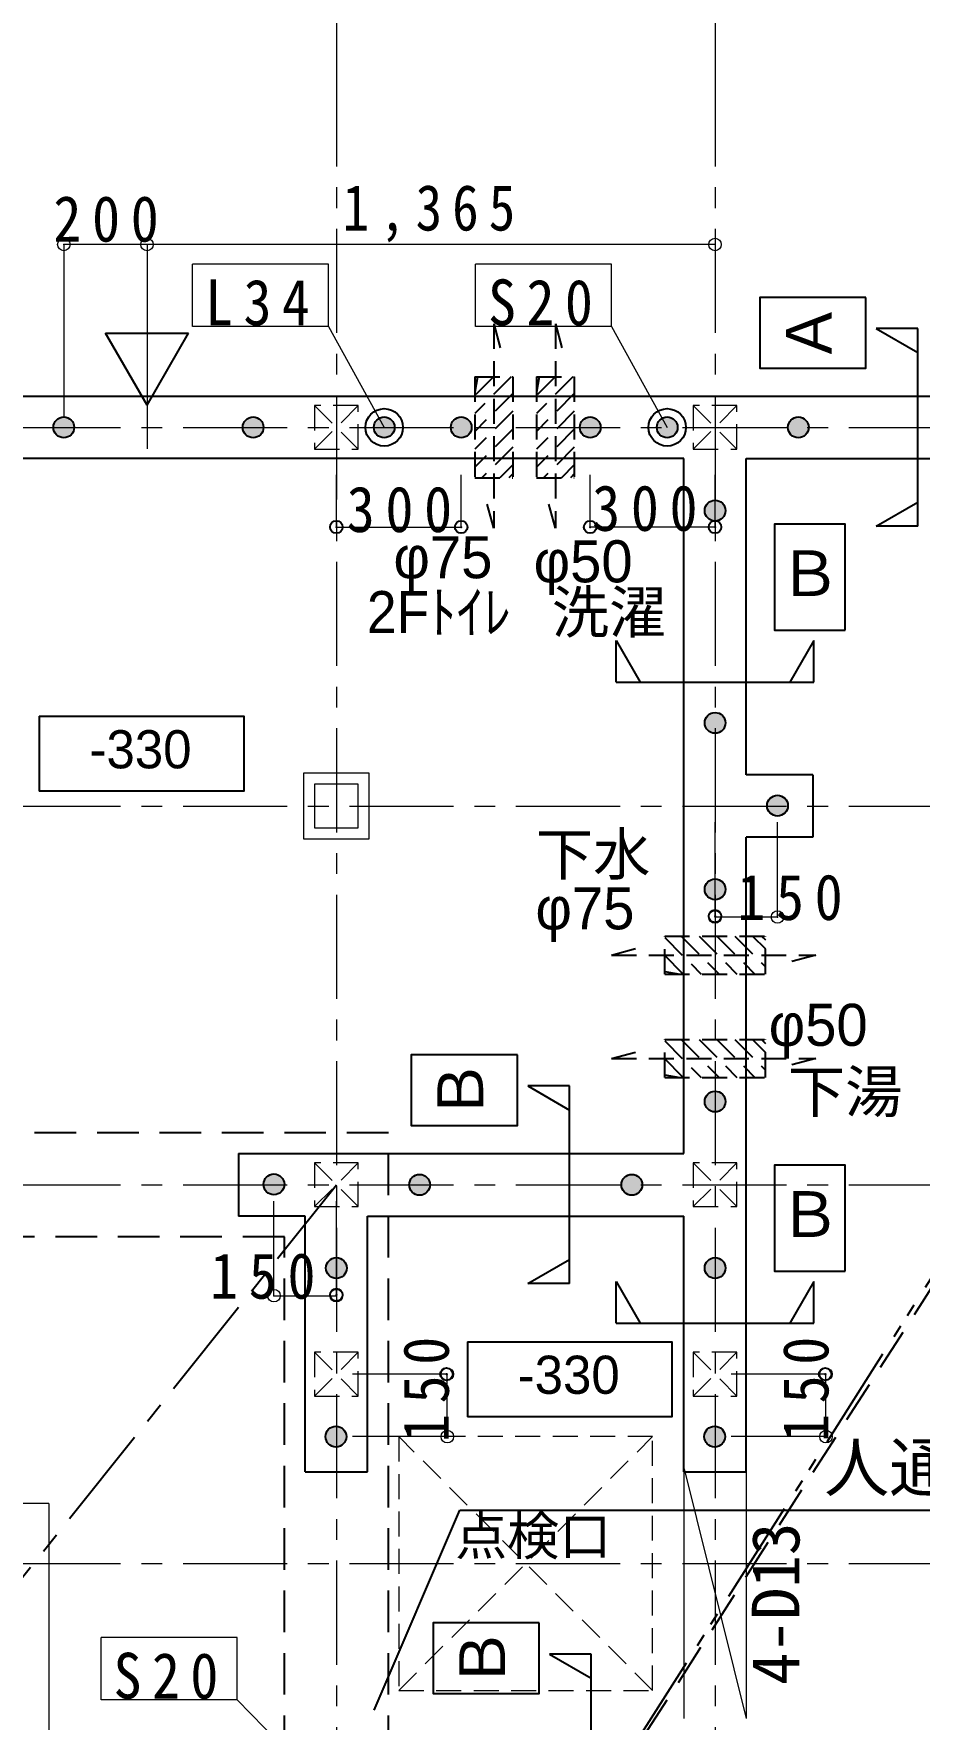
# Model space of a CAD drawing. Units: millimetres at full size. Extents: x 2062 to 26180, y 9042 to 25978.
# Drawn here: x 10239 to 12367, y 19808 to 23858 of the extents above; entities that cross this region are included whole.
import ezdxf
from ezdxf.enums import TextEntityAlignment as Align

# ---------------------------------------------------------------- set-up
doc = ezdxf.new("R2010")
doc.units = ezdxf.units.MM
doc.header["$LTSCALE"] = 50
doc.header["$PDMODE"] = 32
doc.header["$PDSIZE"] = 30
for name, pattern in [('CHAIN1', [8, 5, -1, 1, -1]), ('DASHED1', [1.8, 1.2, -0.6]), ('DASHED2', [3, 2, -1]), ('DOUBLE_CHAIN1', [8.8, 5, -1, 0.6, -0.6, 0.6, -1])]:
    doc.linetypes.add(name, pattern=pattern)
for name, color, linetype, lineweight in [('8-0_意匠図より', 7, 'Continuous', 9), ('8-1_補助線', 4, 'Continuous', 9), ('8-2_柱金物記号', 1, 'Continuous', 18), ('8-3_上階柱・角ほぞ', 3, 'Continuous', 25), ('8-4_梁・大引・母屋', 6, 'Continuous', 25), ('8-6_耐力壁記号', 7, 'Continuous', 18), ('8-9_通り芯', 4, 'Continuous', 9), ('8-B_根太・垂木・火打', 7, 'Continuous', 25), ('8-C_文字', 3, 'Continuous', 25), ('8-D_下階柱・束', 7, 'Continuous', 9), ('8-F_記号・ﾊｯﾁ', 1, 'Continuous', 25), ('F-8', 7, 'Continuous', 25)]:
    doc.layers.add(name, color=color, linetype=linetype, lineweight=lineweight)
doc.styles.add('HGｺﾞｼｯｸM', font='')
doc.styles.add('ＭＳ ゴシック', font='')
doc.styles.get('HGｺﾞｼｯｸM').set_extended_font_data('HGｺﾞｼｯｸM')
doc.styles.get('ＭＳ ゴシック').set_extended_font_data('MS Gothic')

# ---------------------------------------------------------------- blocks, each defined once
blk = doc.blocks.new('120501')
at = {"layer": '8-0_意匠図より', "color": 2, "linetype": 'DASHED1', "lineweight": 25}
for p, q in [((-0.89, 251.68), (21.64, 167.58)), ((-0.89, 251.68), (-0.89, -239.3)), ((-46.46, 123.96), (-46.46, -118.29)), ((-46.46, 123.96), (44.67, 123.96)), ((-40.18, 123.96), (-46.46, 87.69)), ((41.29, 123.96), (-46.46, 36.21)), ((-1.66, 123.96), (-46.46, 79.17)), ((44.67, 123.96), (44.67, -118.29)), ((44.67, 84.38), (-46.46, -6.75)), ((44.67, 41.42), (-46.46, -49.7)), ((44.67, -1.54), (-46.46, -92.66)), ((44.67, -44.49), (-29.13, -118.29)), ((-46.46, -118.29), (44.67, -118.29)), ((44.67, -87.45), (13.83, -118.29)), ((44.67, -108.93), (35.31, -118.29)), ((-0.89, -239.3), (-19.63, -169.38))]:
    blk.add_line(p, q, dxfattribs=at)

msp = doc.modelspace()

# ---------------------------------------------------------------- hatches: boundary and pattern name
at = {"layer": '8-F_記号・ﾊｯﾁ'}
for points in [[(10336.33, 22916.04, 1), (10286.86, 22908.8, 1)], [(10336.33, 22916.04, 1), (10286.86, 22908.8, 1)], [(10336.33, 22916.04, 1), (10286.86, 22908.79, 1)], [(10336.33, 22916.04, 1), (10286.86, 22908.79, 1)], [(10336.33, 22916.04, 1), (10286.86, 22908.79, 1)], [(10336.33, 22916.04, 1), (10286.86, 22908.79, 1)], [(10336.33, 22916.04, 1), (10286.86, 22908.79, 1)], [(10336.33, 22916.04, 1), (10286.86, 22908.79, 1)], [(10791.33, 22916.04, 1), (10741.86, 22908.8, 1)], [(10791.33, 22916.04, 1), (10741.86, 22908.8, 1)], [(10791.33, 22916.04, 1), (10741.86, 22908.79, 1)], [(10791.33, 22916.04, 1), (10741.86, 22908.79, 1)], [(10791.33, 22916.04, 1), (10741.86, 22908.79, 1)], [(10791.33, 22916.04, 1), (10741.86, 22908.79, 1)], [(10791.33, 22916.04, 1), (10741.86, 22908.79, 1)], [(10791.33, 22916.04, 1), (10741.86, 22908.79, 1)], [(11086.58, 22936.91, 1), (11076.61, 22887.92, 1)], [(11086.58, 22936.91, 1), (11076.61, 22887.92, 1)], [(11086.58, 22936.91, 1), (11076.61, 22887.92, 1)], [(11271.58, 22936.91, 1), (11261.61, 22887.92, 1)], [(11271.58, 22936.91, 1), (11261.61, 22887.92, 1)], [(11271.58, 22936.91, 1), (11261.61, 22887.92, 1)], [(11592.41, 22931.78, 1), (11560.78, 22893.05, 1)], [(11592.41, 22931.78, 1), (11560.78, 22893.05, 1)], [(11592.41, 22931.78, 1), (11560.78, 22893.05, 1)], [(11777.41, 22931.78, 1), (11745.78, 22893.05, 1)], [(11777.41, 22931.78, 1), (11745.78, 22893.05, 1)], [(11777.41, 22931.78, 1), (11745.78, 22893.05, 1)], [(12051.86, 22908.8, 1), (12101.33, 22916.04, 1)], [(12051.86, 22908.8, 1), (12101.33, 22916.04, 1)], [(12051.86, 22908.79, 1), (12101.33, 22916.04, 1)], [(12051.86, 22908.79, 1), (12101.33, 22916.04, 1)], [(12051.86, 22908.79, 1), (12101.33, 22916.04, 1)], [(12051.86, 22908.79, 1), (12101.33, 22916.04, 1)], [(12051.86, 22908.79, 1), (12101.33, 22916.04, 1)], [(12051.86, 22908.79, 1), (12101.33, 22916.04, 1)], [(11872.97, 22737.15, 1), (11880.21, 22687.68, 1)], [(11872.97, 22737.15, 1), (11880.21, 22687.68, 1)], [(11872.97, 22737.15, 1), (11880.21, 22687.68, 1)], [(11872.97, 22737.15, 1), (11880.21, 22687.68, 1)], [(11872.97, 22737.15, 1), (11880.22, 22687.68, 1)], [(11872.97, 22737.15, 1), (11880.22, 22687.68, 1)], [(11872.97, 22737.15, 1), (11880.22, 22687.68, 1)], [(11872.97, 22737.15, 1), (11880.22, 22687.68, 1)], [(11880.21, 22177.68, 1), (11872.97, 22227.15, 1)], [(11880.21, 22177.68, 1), (11872.97, 22227.15, 1)], [(11880.21, 22177.68, 1), (11872.97, 22227.15, 1)], [(11880.21, 22177.68, 1), (11872.97, 22227.15, 1)], [(11880.22, 22177.68, 1), (11872.97, 22227.15, 1)], [(11880.22, 22177.68, 1), (11872.97, 22227.15, 1)], [(11880.22, 22177.68, 1), (11872.97, 22227.15, 1)], [(11880.22, 22177.68, 1), (11872.97, 22227.15, 1)], [(12038.35, 22025.48, 1), (12014.83, 21981.35, 1)], [(12038.35, 22025.48, 1), (12014.83, 21981.35, 1)], [(12038.35, 22025.48, 1), (12014.83, 21981.35, 1)], [(12038.35, 22025.48, 1), (12014.83, 21981.35, 1)], [(12038.35, 22025.48, 1), (12014.83, 21981.35, 1)], [(12038.35, 22025.48, 1), (12014.83, 21981.35, 1)], [(12038.35, 22025.48, 1), (12014.83, 21981.35, 1)], [(12038.35, 22025.48, 1), (12014.83, 21981.35, 1)], [(11872.97, 21827.15, 1), (11880.21, 21777.68, 1)], [(11872.97, 21827.15, 1), (11880.21, 21777.68, 1)], [(11872.97, 21827.15, 1), (11880.21, 21777.68, 1)], [(11872.97, 21827.15, 1), (11880.21, 21777.68, 1)], [(11872.97, 21827.15, 1), (11880.22, 21777.68, 1)], [(11872.97, 21827.15, 1), (11880.22, 21777.68, 1)], [(11872.97, 21827.15, 1), (11880.22, 21777.68, 1)], [(11872.97, 21827.15, 1), (11880.22, 21777.68, 1)], [(11880.21, 21267.68, 1), (11872.97, 21317.15, 1)], [(11880.21, 21267.68, 1), (11872.97, 21317.15, 1)], [(11880.21, 21267.68, 1), (11872.97, 21317.15, 1)], [(11880.21, 21267.68, 1), (11872.97, 21317.15, 1)], [(11880.22, 21267.68, 1), (11872.97, 21317.15, 1)], [(11880.22, 21267.68, 1), (11872.97, 21317.15, 1)], [(11880.22, 21267.68, 1), (11872.97, 21317.15, 1)], [(11880.22, 21267.68, 1), (11872.97, 21317.15, 1)], [(10829.46, 21114.85, 1), (10803.73, 21071.98, 1)], [(10829.46, 21114.85, 1), (10803.73, 21071.98, 1)], [(10829.46, 21114.85, 1), (10803.73, 21071.98, 1)], [(10829.46, 21114.85, 1), (10803.73, 21071.98, 1)], [(10829.46, 21114.85, 1), (10803.73, 21071.98, 1)], [(10829.46, 21114.85, 1), (10803.73, 21071.98, 1)], [(10829.46, 21114.85, 1), (10803.73, 21071.98, 1)], [(10829.46, 21114.85, 1), (10803.73, 21071.98, 1)], [(11141.86, 21088.8, 1), (11191.33, 21096.04, 1)], [(11141.86, 21088.8, 1), (11191.33, 21096.04, 1)], [(11141.86, 21088.79, 1), (11191.33, 21096.04, 1)], [(11141.86, 21088.79, 1), (11191.33, 21096.04, 1)], [(11141.86, 21088.79, 1), (11191.33, 21096.04, 1)], [(11141.86, 21088.79, 1), (11191.33, 21096.04, 1)], [(11141.86, 21088.79, 1), (11191.33, 21096.04, 1)], [(11141.86, 21088.79, 1), (11191.33, 21096.04, 1)], [(11701.33, 21096.04, 1), (11651.86, 21088.8, 1)], [(11701.33, 21096.04, 1), (11651.86, 21088.8, 1)], [(11701.33, 21096.04, 1), (11651.86, 21088.79, 1)], [(11701.33, 21096.04, 1), (11651.86, 21088.79, 1)], [(11701.33, 21096.04, 1), (11651.86, 21088.79, 1)], [(11701.33, 21096.04, 1), (11651.86, 21088.79, 1)], [(11701.33, 21096.04, 1), (11651.86, 21088.79, 1)], [(11701.33, 21096.04, 1), (11651.86, 21088.79, 1)], [(10962.97, 20917.15, 1), (10970.21, 20867.68, 1)], [(10962.97, 20917.15, 1), (10970.21, 20867.68, 1)], [(10962.97, 20917.15, 1), (10970.21, 20867.68, 1)], [(10962.97, 20917.15, 1), (10970.21, 20867.68, 1)], [(10962.97, 20917.15, 1), (10970.22, 20867.68, 1)], [(10962.97, 20917.15, 1), (10970.22, 20867.68, 1)], [(10962.97, 20917.15, 1), (10970.22, 20867.68, 1)], [(10962.97, 20917.15, 1), (10970.22, 20867.68, 1)], [(11872.97, 20917.15, 1), (11880.21, 20867.68, 1)], [(11872.97, 20917.15, 1), (11880.21, 20867.68, 1)], [(11872.97, 20917.15, 1), (11880.21, 20867.68, 1)], [(11872.97, 20917.15, 1), (11880.21, 20867.68, 1)], [(11872.97, 20917.15, 1), (11880.22, 20867.68, 1)], [(11872.97, 20917.15, 1), (11880.22, 20867.68, 1)], [(11872.97, 20917.15, 1), (11880.22, 20867.68, 1)], [(11872.97, 20917.15, 1), (11880.22, 20867.68, 1)], [(10944.16, 20500.28, 1), (10987.03, 20474.55, 1)], [(10944.16, 20500.28, 1), (10987.03, 20474.55, 1)], [(10944.16, 20500.28, 1), (10987.03, 20474.55, 1)], [(10944.16, 20500.28, 1), (10987.03, 20474.55, 1)], [(10944.16, 20500.28, 1), (10987.03, 20474.55, 1)], [(10944.16, 20500.28, 1), (10987.03, 20474.55, 1)], [(10944.16, 20500.28, 1), (10987.03, 20474.55, 1)], [(10944.16, 20500.28, 1), (10987.03, 20474.55, 1)], [(11854.16, 20500.28, 1), (11897.03, 20474.55, 1)], [(11854.16, 20500.28, 1), (11897.03, 20474.55, 1)], [(11854.16, 20500.28, 1), (11897.03, 20474.55, 1)], [(11854.16, 20500.28, 1), (11897.03, 20474.55, 1)], [(11854.16, 20500.28, 1), (11897.03, 20474.55, 1)], [(11854.16, 20500.28, 1), (11897.03, 20474.55, 1)], [(11854.16, 20500.28, 1), (11897.03, 20474.55, 1)], [(11854.16, 20500.28, 1), (11897.03, 20474.55, 1)]]:
    msp.add_hatch(color=256, dxfattribs=at).paths.add_polyline_path(points)

# ---------------------------------------------------------------- linework, layer by layer
at = {"layer": '8-0_意匠図より', "color": 4}
for p, q in [((10511.59, 23352), (10311.59, 23352)), ((10311.59, 23352), (10311.59, 22937.42)), ((11876.59, 23352), (10511.59, 23352)), ((10511.59, 23352), (10511.59, 22937.42)), ((12026.59, 21735.88), (11876.59, 21735.88)), ((10816.59, 20825.88), (10966.59, 20825.88)), ((11233.12, 20487.42), (11233.12, 20637.42)), ((12143.12, 20487.42), (12143.12, 20637.42))]:
    msp.add_line(p, q, dxfattribs=at)
at = {"layer": '8-0_意匠図より', "linetype": 'DASHED2', "lineweight": 25}
msp.add_line((7251.59, 12827.42), (13771.59, 22987.42), dxfattribs=at)
at = {"layer": '8-0_意匠図より', "linetype": 'DOUBLE_CHAIN1', "lineweight": 25}
msp.add_line((13696.59, 22912.42), (7326.59, 12902.42), dxfattribs=at)
at = {"layer": '8-0_意匠図より', "color": 6, "lineweight": 25}
for p, q in [((12111.59, 22077.42), (12111.59, 21927.42)), ((10731.59, 21167.42), (10731.59, 21017.42)), ((10891.59, 20402.42), (11041.59, 20402.42)), ((11801.59, 20402.42), (11951.59, 20402.42))]:
    msp.add_line(p, q, dxfattribs=at)
at = {"layer": '8-0_意匠図より', "lineweight": 25}
msp.add_line((11057.15, 19830.2), (11263.34, 20310.9), dxfattribs=at)
at = {"layer": '8-0_意匠図より', "linetype": 'CHAIN1', "lineweight": 25}
msp.add_lwpolyline([(10966.59, 12902.42), (7326.59, 16542.42), (10966.59, 21092.42)], dxfattribs=at)
at = {"layer": '8-0_意匠図より'}
for p in [(10311.59, 23352), (10511.59, 23352), (11876.59, 23352), (11876.59, 21735.88), (11876.59, 21735.88), (12026.59, 21735.88), (10816.59, 20825.88), (10966.59, 20825.88), (10966.59, 20825.88), (11233.12, 20637.42), (11233.12, 20637.42), (12143.12, 20637.42), (12143.12, 20637.42), (11233.12, 20487.42), (12143.12, 20487.42)]:
    msp.add_point(p, dxfattribs=at)
at = {"layer": '8-1_補助線'}
for p, q in [((11801.59, 20402.42), (11801.59, 19810.13)), ((11802.59, 20410.13), (11951.59, 19810.13)), ((11951.59, 20410.13), (11951.59, 19810.13))]:
    msp.add_line(p, q, dxfattribs=at)
at = {"layer": '8-2_柱金物記号'}
for p, q in [((10621.03, 23154.7), (10621.03, 23304.7)), ((10947.99, 23304.7), (10621.03, 23304.7)), ((10947.99, 23154.7), (10947.99, 23304.7)), ((11627.99, 23304.7), (11301.03, 23304.7)), ((11301.03, 23154.7), (11301.03, 23304.7)), ((11627.99, 23154.7), (11627.99, 23304.7)), ((10947.99, 23154.7), (10621.03, 23154.7)), ((10947.99, 23154.7), (11081.59, 22912.42)), ((11627.99, 23154.7), (11301.03, 23154.7)), ((11627.99, 23154.7), (11761.59, 22912.42)), ((10401.03, 19854.7), (10401.03, 20004.7)), ((10727.99, 20004.7), (10401.03, 20004.7)), ((10727.99, 19854.7), (10727.99, 20004.7)), ((10727.99, 19854.7), (10401.03, 19854.7)), ((10727.99, 19854.7), (10966.59, 19612.42))]:
    msp.add_line(p, q, dxfattribs=at)
at = {"layer": '8-2_柱金物記号', "color": 3, "lineweight": 25}
for p, q in [((10411.59, 23139.12), (10611.59, 23139.12)), ((10511.59, 22965.92), (10411.59, 23139.12)), ((10511.59, 22965.92), (10611.59, 23139.12))]:
    msp.add_line(p, q, dxfattribs=at)
at = {"layer": '8-2_柱金物記号', "color": 6}
msp.add_line((10511.59, 23139.12), (10511.59, 22860.68), dxfattribs=at)
at = {"layer": '8-3_上階柱・角ほぞ', "color": 2, "linetype": 'DASHED1', "lineweight": 18}
for p, q in [((10914.09, 22859.92), (11019.09, 22964.92)), ((10914.09, 22964.92), (11019.09, 22859.92)), ((11824.09, 22859.92), (11929.09, 22964.92)), ((11824.09, 22964.92), (11929.09, 22859.92)), ((10914.09, 21039.92), (11019.09, 21144.92)), ((10914.09, 21144.92), (11019.09, 21039.92)), ((11824.09, 21039.92), (11929.09, 21144.92)), ((11824.09, 21144.92), (11929.09, 21039.92)), ((10914.09, 20584.92), (11019.09, 20689.92)), ((10914.09, 20689.92), (11019.09, 20584.92)), ((11824.09, 20584.92), (11929.09, 20689.92)), ((11824.09, 20689.92), (11929.09, 20584.92))]:
    msp.add_line(p, q, dxfattribs=at)
at = {"layer": '8-3_上階柱・角ほぞ'}
for p, q in [((10252.65, 22218.34), (10252.65, 22038.03)), ((10252.65, 22218.34), (10252.65, 22038.03)), ((10252.65, 22218.34), (10252.65, 22038.03)), ((10252.65, 22218.34), (10252.65, 22038.03)), ((10744, 22038.03), (10252.65, 22038.03)), ((10744, 22038.03), (10252.65, 22038.03)), ((11281.55, 20715.38), (11281.55, 20535.07)), ((11281.55, 20715.38), (11281.55, 20535.07)), ((11281.55, 20715.38), (11281.55, 20535.07)), ((11281.55, 20715.38), (11281.55, 20535.07)), ((11772.9, 20535.07), (11281.55, 20535.07)), ((11772.9, 20535.07), (11281.55, 20535.07))]:
    msp.add_line(p, q, dxfattribs=at)
at = {"layer": '8-3_上階柱・角ほぞ', "color": 2, "linetype": 'DASHED1', "lineweight": 18}
for points in [[(11019.09, 22859.92), (11019.09, 22964.92), (10914.09, 22964.92), (10914.09, 22859.92)], [(11929.09, 22859.92), (11929.09, 22964.92), (11824.09, 22964.92), (11824.09, 22859.92)], [(11019.09, 21039.92), (11019.09, 21144.92), (10914.09, 21144.92), (10914.09, 21039.92)], [(11929.09, 21039.92), (11929.09, 21144.92), (11824.09, 21144.92), (11824.09, 21039.92)], [(11019.09, 20584.92), (11019.09, 20689.92), (10914.09, 20689.92), (10914.09, 20584.92)], [(11929.09, 20584.92), (11929.09, 20689.92), (11824.09, 20689.92), (11824.09, 20584.92)]]:
    msp.add_lwpolyline(points, close=True, dxfattribs=at)
at = {"layer": '8-3_上階柱・角ほぞ'}
for points in [[(10252.65, 22218.34), (10744, 22218.34), (10744, 22038.03), (10252.65, 22038.03)], [(10252.65, 22218.34), (10744, 22218.34), (10744, 22038.03)], [(10252.65, 22218.34), (10744, 22218.34), (10744, 22038.03), (10252.65, 22038.03)], [(10252.65, 22218.34), (10744, 22218.34), (10744, 22038.03)], [(11281.55, 20715.38), (11772.9, 20715.38), (11772.9, 20535.07), (11281.55, 20535.07)], [(11281.55, 20715.38), (11772.9, 20715.38), (11772.9, 20535.07)], [(11281.55, 20715.38), (11772.9, 20715.38), (11772.9, 20535.07), (11281.55, 20535.07)], [(11281.55, 20715.38), (11772.9, 20715.38), (11772.9, 20535.07)]]:
    msp.add_lwpolyline(points, dxfattribs=at)
at = {"layer": '8-4_梁・大引・母屋'}
for p, q in [((7251.59, 22987.42), (13771.59, 22987.42)), ((11801.59, 22837.42), (9221.59, 22837.42)), ((11801.59, 21167.42), (11801.59, 22837.42)), ((11951.59, 22837.42), (13621.59, 22837.42)), ((11951.59, 22077.42), (11951.59, 22837.42)), ((12111.59, 22077.42), (11951.59, 22077.42)), ((11951.59, 20402.42), (11951.59, 21927.42)), ((12111.59, 21927.42), (11951.59, 21927.42)), ((10731.59, 21167.42), (11801.59, 21167.42)), ((10891.59, 21017.42), (10731.59, 21017.42)), ((10891.59, 20402.42), (10891.59, 21017.42)), ((11041.59, 21017.42), (11801.59, 21017.42)), ((11041.59, 20402.42), (11041.59, 21017.42)), ((11801.59, 20402.42), (11801.59, 21017.42))]:
    msp.add_line(p, q, dxfattribs=at)
at = {"layer": '8-4_梁・大引・母屋', "color": 4, "lineweight": 9}
for p, q in [((10966.59, 22673), (11266.59, 22673)), ((11876.59, 22673), (11576.59, 22673))]:
    msp.add_line(p, q, dxfattribs=at)
at = {"layer": '8-4_梁・大引・母屋', "linetype": 'DASHED2'}
for p, q in [((11091.59, 21217.42), (8752.96, 21217.42)), ((11091.59, 16717.42), (11091.59, 21217.42)), ((10841.59, 20967.42), (8752.96, 20967.42)), ((10841.59, 16717.42), (10841.59, 20967.42))]:
    msp.add_line(p, q, dxfattribs=at)
at = {"layer": '8-4_梁・大引・母屋', "color": 4, "linetype": 'DASHED1', "lineweight": 9}
for p, q in [((11726.59, 20487.42), (11116.59, 20487.42)), ((11726.59, 19877.42), (11116.59, 20487.42)), ((11726.59, 19877.42), (11726.59, 20487.42)), ((11116.59, 19877.42), (11726.59, 19877.42))]:
    msp.add_line(p, q, dxfattribs=at)
msp.add_lwpolyline([(11116.59, 20487.42), (11116.59, 19877.42), (11726.59, 20487.42)], dxfattribs=at)
at = {"layer": '8-4_梁・大引・母屋', "color": 7}
for p in [(10966.59, 22673), (11266.59, 22673), (11576.59, 22673), (11876.59, 22673), (11876.59, 21737.95), (10966.59, 20827.95), (11231.06, 20637.42), (12141.06, 20637.42)]:
    msp.add_point(p, dxfattribs=at)
at = {"layer": '8-6_耐力壁記号'}
for q in [(9982.65, 20326.58), (10275.85, 18990.14)]:
    msp.add_line((10275.85, 20326.58), q, dxfattribs=at)
at = {"layer": '8-9_通り芯', "linetype": 'CHAIN1'}
for p, q in [((10966.59, 23789.33), (10966.59, 11909.02)), ((10966.59, 23789.33), (10966.59, 11909.02)), ((11876.59, 23789.33), (11876.59, 11909.02)), ((6198.23, 22912.42), (16929.53, 22912.42)), ((6198.23, 22002.42), (16929.53, 22002.42)), ((6198.23, 21092.42), (16929.53, 21092.42)), ((6198.23, 20182.42), (16929.53, 20182.42))]:
    msp.add_line(p, q, dxfattribs=at)
at = {"layer": '8-B_根太・垂木・火打'}
msp.add_line((11263.34, 20310.9), (13385.31, 20310.9), dxfattribs=at)
at = {"layer": '8-C_文字'}
for p, q in [((12263.94, 23149.92), (12363.94, 23092.18)), ((12363.94, 23149.92), (12263.94, 23149.92)), ((12363.94, 22674.92), (12363.94, 23149.92)), ((12263.94, 22674.92), (12363.94, 22732.65)), ((12363.94, 22674.92), (12263.94, 22674.92)), ((11639.09, 22400.07), (11696.83, 22300.07)), ((11639.09, 22300.07), (11639.09, 22400.07)), ((12114.09, 22400.07), (12056.36, 22300.07)), ((12114.09, 22300.07), (12114.09, 22400.07)), ((11639.09, 22300.07), (12114.09, 22300.07)), ((11426.44, 21329.92), (11526.44, 21272.18)), ((11526.44, 21329.92), (11426.44, 21329.92)), ((11526.44, 20854.92), (11526.44, 21329.92)), ((11426.44, 20854.92), (11526.44, 20912.65)), ((11639.09, 20860.07), (11696.83, 20760.07)), ((11639.09, 20760.07), (11639.09, 20860.07)), ((12114.09, 20860.07), (12056.36, 20760.07)), ((12114.09, 20760.07), (12114.09, 20860.07)), ((11526.44, 20854.92), (11426.44, 20854.92)), ((11639.09, 20760.07), (12114.09, 20760.07)), ((11478.94, 19964.92), (11578.94, 19907.18)), ((11578.94, 19964.92), (11478.94, 19964.92)), ((11578.94, 19489.92), (11578.94, 19964.92))]:
    msp.add_line(p, q, dxfattribs=at)
at = {"layer": '8-C_文字', "color": 7}
for points in [[(12238.97, 23224.92), (11983.97, 23224.92), (11983.97, 23054.92), (12238.97, 23054.92)], [(12189.09, 22425.03), (12189.09, 22680.03), (12019.09, 22680.03), (12019.09, 22425.03)], [(11401.47, 21404.92), (11146.47, 21404.92), (11146.47, 21234.92), (11401.47, 21234.92)], [(12189.09, 20885.03), (12189.09, 21140.03), (12019.09, 21140.03), (12019.09, 20885.03)], [(11453.97, 20039.92), (11198.97, 20039.92), (11198.97, 19869.92), (11453.97, 19869.92)]]:
    msp.add_lwpolyline(points, close=True, dxfattribs=at)
at = {"layer": '8-D_下階柱・束'}
for points in [[(11045.34, 21923.67), (11045.34, 22081.17), (10887.84, 22081.17), (10887.84, 21923.67)], [(11019.09, 21949.92), (11019.09, 22054.92), (10914.09, 22054.92), (10914.09, 21949.92)]]:
    msp.add_lwpolyline(points, close=True, dxfattribs=at)
at = {"layer": '8-F_記号・ﾊｯﾁ', "color": 4, "lineweight": 9}
for p, q in [((10966.59, 22673), (10966.59, 22798.62)), ((11266.59, 22673), (11266.59, 22798.62)), ((11576.59, 22673), (11576.59, 22798.62)), ((11876.59, 22673), (11876.59, 22798.62)), ((11876.59, 21735.88), (11876.59, 21963.51)), ((11876.59, 21735.88), (11876.59, 21963.51)), ((11876.59, 21735.88), (11876.59, 21963.51)), ((12026.59, 21735.88), (12026.59, 21963.51)), ((10816.59, 20825.88), (10816.59, 21053.51)), ((10966.59, 20825.88), (10966.59, 21053.51)), ((10966.59, 20825.88), (10966.59, 21053.51)), ((10966.59, 20825.88), (10966.59, 21053.51)), ((11233.12, 20637.42), (11005.5, 20637.42)), ((11233.12, 20637.42), (11005.5, 20637.42)), ((11233.12, 20637.42), (11005.5, 20637.42)), ((12143.12, 20637.42), (11915.5, 20637.42)), ((12143.12, 20637.42), (11915.5, 20637.42)), ((12143.12, 20637.42), (11915.5, 20637.42)), ((11233.12, 20487.42), (11005.5, 20487.42)), ((12143.12, 20487.42), (11915.5, 20487.42))]:
    msp.add_line(p, q, dxfattribs=at)
at = {"layer": '8-F_記号・ﾊｯﾁ'}
for centre, radius in [((10311.59, 22912.42), 25), ((10311.59, 22912.42), 25), ((10311.59, 22912.42), 25), ((10311.59, 22912.42), 25), ((10311.59, 22912.42), 25), ((10311.59, 22912.42), 25), ((10311.59, 22912.42), 25), ((10311.59, 22912.42), 25), ((10766.59, 22912.42), 25), ((10766.59, 22912.42), 25), ((10766.59, 22912.42), 25), ((10766.59, 22912.42), 25), ((10766.59, 22912.42), 25), ((10766.59, 22912.42), 25), ((10766.59, 22912.42), 25), ((10766.59, 22912.42), 25), ((11081.59, 22912.42), 45), ((11081.59, 22912.42), 25), ((11081.59, 22912.42), 25), ((11081.59, 22912.42), 25), ((11266.59, 22912.42), 25), ((11266.59, 22912.42), 25), ((11266.59, 22912.42), 25), ((11576.59, 22912.42), 25), ((11576.59, 22912.42), 25), ((11576.59, 22912.42), 25), ((11761.59, 22912.42), 45), ((11761.59, 22912.42), 25), ((11761.59, 22912.42), 25), ((11761.59, 22912.42), 25), ((12076.59, 22912.42), 25), ((12076.59, 22912.42), 25), ((12076.59, 22912.42), 25), ((12076.59, 22912.42), 25), ((12076.59, 22912.42), 25), ((12076.59, 22912.42), 25), ((12076.59, 22912.42), 25), ((12076.59, 22912.42), 25), ((11876.59, 22712.42), 25), ((11876.59, 22712.42), 25), ((11876.59, 22712.42), 25), ((11876.59, 22712.42), 25), ((11876.59, 22712.42), 25), ((11876.59, 22712.42), 25), ((11876.59, 22712.42), 25), ((11876.59, 22712.42), 25), ((11876.59, 22202.42), 25), ((11876.59, 22202.42), 25), ((11876.59, 22202.42), 25), ((11876.59, 22202.42), 25), ((11876.59, 22202.42), 25), ((11876.59, 22202.42), 25), ((11876.59, 22202.42), 25), ((11876.59, 22202.42), 25), ((12026.59, 22003.42), 25), ((12026.59, 22003.42), 25), ((12026.59, 22003.42), 25), ((12026.59, 22003.42), 25), ((12026.59, 22003.42), 25), ((12026.59, 22003.42), 25), ((12026.59, 22003.42), 25), ((12026.59, 22003.42), 25), ((11876.59, 21802.42), 25), ((11876.59, 21802.42), 25), ((11876.59, 21802.42), 25), ((11876.59, 21802.42), 25), ((11876.59, 21802.42), 25), ((11876.59, 21802.42), 25), ((11876.59, 21802.42), 25), ((11876.59, 21802.42), 25), ((11876.59, 21292.42), 25), ((11876.59, 21292.42), 25), ((11876.59, 21292.42), 25), ((11876.59, 21292.42), 25), ((11876.59, 21292.42), 25), ((11876.59, 21292.42), 25), ((11876.59, 21292.42), 25), ((11876.59, 21292.42), 25), ((10816.59, 21093.42), 25), ((10816.59, 21093.42), 25), ((10816.59, 21093.42), 25), ((10816.59, 21093.42), 25), ((10816.59, 21093.42), 25), ((10816.59, 21093.42), 25), ((10816.59, 21093.42), 25), ((10816.59, 21093.42), 25), ((11166.59, 21092.42), 25), ((11166.59, 21092.42), 25), ((11166.59, 21092.42), 25), ((11166.59, 21092.42), 25), ((11166.59, 21092.42), 25), ((11166.59, 21092.42), 25), ((11166.59, 21092.42), 25), ((11166.59, 21092.42), 25), ((11676.59, 21092.42), 25), ((11676.59, 21092.42), 25), ((11676.59, 21092.42), 25), ((11676.59, 21092.42), 25), ((11676.59, 21092.42), 25), ((11676.59, 21092.42), 25), ((11676.59, 21092.42), 25), ((11676.59, 21092.42), 25), ((10966.59, 20892.42), 25), ((10966.59, 20892.42), 25), ((10966.59, 20892.42), 25), ((10966.59, 20892.42), 25), ((10966.59, 20892.42), 25), ((10966.59, 20892.42), 25), ((10966.59, 20892.42), 25), ((10966.59, 20892.42), 25), ((11876.59, 20892.42), 25), ((11876.59, 20892.42), 25), ((11876.59, 20892.42), 25), ((11876.59, 20892.42), 25), ((11876.59, 20892.42), 25), ((11876.59, 20892.42), 25), ((11876.59, 20892.42), 25), ((11876.59, 20892.42), 25), ((10965.59, 20487.42), 25), ((10965.59, 20487.42), 25), ((10965.59, 20487.42), 25), ((10965.59, 20487.42), 25), ((10965.59, 20487.42), 25), ((10965.59, 20487.42), 25), ((10965.59, 20487.42), 25), ((10965.59, 20487.42), 25), ((11875.59, 20487.42), 25), ((11875.59, 20487.42), 25), ((11875.59, 20487.42), 25), ((11875.59, 20487.42), 25), ((11875.59, 20487.42), 25), ((11875.59, 20487.42), 25), ((11875.59, 20487.42), 25), ((11875.59, 20487.42), 25)]:
    msp.add_circle(centre, radius, dxfattribs=at)
at = {"layer": 'F-8', "color": 4, "lineweight": 9}
for p, q in [((11876.59, 25289.33), (11876.59, 23789.33)), ((10966.59, 24989.33), (10966.59, 23789.33))]:
    msp.add_line(p, q, dxfattribs=at)

# ---------------------------------------------------------------- block references
at = {"layer": '8-0_意匠図より'}
for p in [(11345.62, 22909.58), (11493.73, 22909.58)]:
    msp.add_blockref('120501', p, dxfattribs=at)
at = {"layer": '8-0_意匠図より', "rotation": 90}
for p in [(11879.43, 21645.43), (11879.43, 21396.91)]:
    msp.add_blockref('120501', p, dxfattribs=at)

# ---------------------------------------------------------------- texts
at = {"layer": '8-0_意匠図より', "color": 3, "style": 'HGｺﾞｼｯｸM'}
for s, p in [('φ75', (11103.79, 22519.6)), ('φ50', (11440.67, 22509.8)), ('洗濯', (11484.23, 22387.83)), ('下水', (11445.75, 21806.27)), ('φ75', (11445.02, 21675.95)), ('φ50', (12005.52, 21396.06)), ('下湯', (12051.26, 21235.61))]:
    msp.add_text(s, height=101, dxfattribs=at).set_placement(p, align=Align.BOTTOM_LEFT)
at = {"layer": '8-0_意匠図より', "color": 3, "style": 'HGｺﾞｼｯｸM', "width": 0.95}
msp.add_text('2Fﾄｲﾚ', height=101, dxfattribs=at).set_placement((11039.9, 22387.83), align=Align.BOTTOM_LEFT)
at = {"layer": '8-0_意匠図より', "char_height": 110, "attachment_point": 7, "style": 'ＭＳ ゴシック'}
for s, insert in [('\\T1.38;\\W0.85;1,365', (10981.59, 23357)), ('\\T1.38;\\W0.9;200', (10286.59, 23357)), ('\\T1.38;\\W0.9;150', (11929.94, 21726.96)), ('\\T1.38;\\W0.9;150', (10663.24, 20816.96))]:
    msp.add_mtext(s, dxfattribs=dict(at, insert=insert))
at = {"layer": '8-0_意匠図より', "char_height": 110, "attachment_point": 7, "rotation": 90, "style": 'ＭＳ ゴシック'}
for insert in [(11238.61, 20474.07), (12150.81, 20474.16)]:
    msp.add_mtext('\\T1.38;\\W0.9;150', dxfattribs=dict(at, insert=insert))
at = {"layer": '8-1_補助線', "style": 'ＭＳ ゴシック'}
msp.add_text('人通口補強4-D16', height=114.6, dxfattribs=at).set_placement((12138.69, 20321.26), align=Align.BOTTOM_LEFT)
msp.add_text('4-D13', height=114.6, rotation=90, dxfattribs=at).set_placement((12113.74, 19890.79), align=Align.BOTTOM_LEFT)
at = {"layer": '8-2_柱金物記号', "char_height": 110, "attachment_point": 7, "style": 'ＭＳ ゴシック'}
for s, insert in [('\\T1.37;\\W0.9;L34', (10651.12, 23156.07)), ('\\T1.37;\\W0.9;S20', (11331.12, 23156.07)), ('\\T1.37;\\W0.9;S20', (10431.12, 19856.07))]:
    msp.add_mtext(s, dxfattribs=dict(at, insert=insert))
at = {"layer": '8-3_上階柱・角ほぞ', "color": 7, "style": 'HGｺﾞｼｯｸM'}
for p in [(10373.32, 22065.68), (11402.23, 20562.72)]:
    msp.add_text('-330', height=91.64, dxfattribs=at).set_placement(p, align=Align.BOTTOM_LEFT)
at = {"layer": '8-4_梁・大引・母屋', "color": 4, "style": 'ＭＳ ゴシック'}
msp.add_text('点検口', height=91.64, dxfattribs=at).set_placement((11252.13, 20175.29), align=Align.BOTTOM_LEFT)
at = {"layer": '8-4_梁・大引・母屋', "color": 7, "char_height": 110, "attachment_point": 7, "style": 'ＭＳ ゴシック'}
for insert in [(10991.5, 22659.04), (11581.24, 22661.98)]:
    msp.add_mtext('\\T1.38;\\W0.9;300', dxfattribs=dict(at, insert=insert))
at = {"layer": '8-C_文字', "style": 'ＭＳ ゴシック'}
for s, p in [('Ａ', (12190.05, 23064.6)), ('Ｂ', (11352.55, 21244.6)), ('Ｂ', (11405.05, 19879.6))]:
    msp.add_text(s, height=110, rotation=90, dxfattribs=at).set_placement(p, align=Align.BOTTOM_LEFT)
for p in [(12028.78, 22473.96), (12028.78, 20933.96)]:
    msp.add_text('Ｂ', height=110, dxfattribs=at).set_placement(p, align=Align.BOTTOM_LEFT)

doc.saveas('drawing.dxf')
